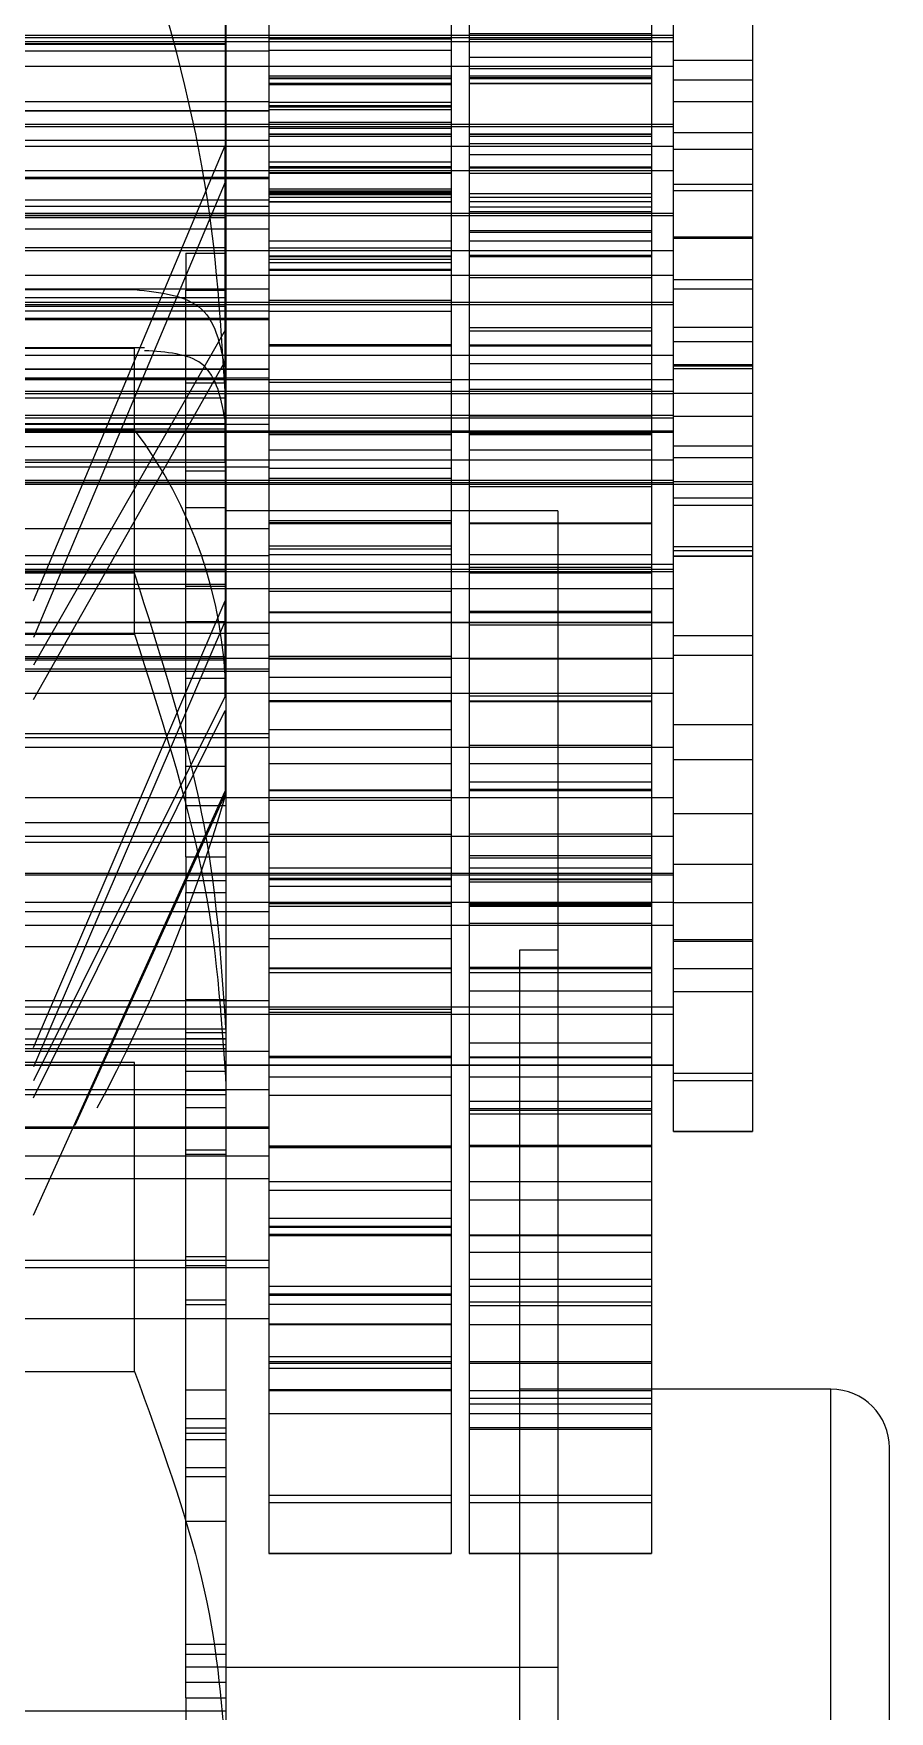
# Model space of a CAD drawing. Header units: metres. Extents: x 0 to 21025, y 0 to 14850.
# Drawn here: x 8634.15 to 8641.29, y 13106.65 to 13120.65 of the extents above; entities that cross this region are included whole.
import ezdxf

# ---------------------------------------------------------------- set-up
doc = ezdxf.new("R2010")
doc.units = ezdxf.units.M
doc.header["$LTSCALE"] = 25
doc.linetypes.add('HIDDEN2', pattern=[4.7625, 3.175, -1.5875])
doc.layers.add('ST1', color=7, linetype='HIDDEN2')

msp = doc.modelspace()

# ---------------------------------------------------------------- linework, layer by layer
at = {"layer": 'ST1'}
for p, q in [((8636.114, 13127.183), (8636.114, 13119.282)), ((8637.634, 13127.108), (8637.634, 13119.282)), ((8637.786, 13123.224), (8637.786, 13119.282)), ((8639.306, 13123.224), (8639.306, 13119.282)), ((8635.754, 13121.958), (8635.754, 13117.391)), ((8639.49, 13120.008), (8639.49, 13121.686)), ((8640.149, 13121.686), (8640.149, 13120.008)), ((8635.749, 13120.867), (8635.749, 13119.714)), ((8624.992, 13120.634), (8639.49, 13120.634)), ((8639.49, 13120.612), (8624.992, 13120.612)), ((8639.49, 13120.579), (8624.992, 13120.579)), ((8628.184, 13120.634), (8636.114, 13120.634)), ((8636.114, 13120.612), (8628.184, 13120.612)), ((8636.114, 13120.579), (8628.184, 13120.579)), ((8636.114, 13120.634), (8637.634, 13120.634)), ((8637.634, 13120.612), (8636.114, 13120.612)), ((8636.114, 13120.603), (8637.634, 13120.603)), ((8637.634, 13120.579), (8636.114, 13120.579)), ((8639.306, 13120.647), (8637.786, 13120.647)), ((8637.786, 13120.634), (8639.306, 13120.634)), ((8639.306, 13120.612), (8637.786, 13120.612)), ((8639.306, 13120.599), (8637.786, 13120.599)), ((8639.306, 13120.579), (8637.786, 13120.579)), ((8636.114, 13120.5), (8628.184, 13120.5)), ((8628.549, 13120.564), (8635.749, 13120.564)), ((8635.749, 13120.557), (8628.549, 13120.557)), ((8637.634, 13120.508), (8636.114, 13120.508)), ((8639.306, 13120.448), (8637.786, 13120.448)), ((8624.992, 13120.377), (8639.49, 13120.377)), ((8628.184, 13120.377), (8636.114, 13120.377)), ((8636.114, 13120.377), (8637.634, 13120.377)), ((8637.786, 13120.377), (8639.306, 13120.377)), ((8639.306, 13120.353), (8637.786, 13120.353)), ((8640.149, 13120.423), (8639.49, 13120.423)), ((8637.634, 13120.293), (8636.114, 13120.293)), ((8637.634, 13120.276), (8636.114, 13120.276)), ((8636.114, 13120.272), (8637.634, 13120.272)), ((8637.634, 13120.232), (8636.114, 13120.232)), ((8636.114, 13120.224), (8637.634, 13120.224)), ((8639.306, 13120.293), (8637.786, 13120.293)), ((8639.306, 13120.28), (8637.786, 13120.28)), ((8637.786, 13120.272), (8639.306, 13120.272)), ((8639.306, 13120.232), (8637.786, 13120.232)), ((8639.306, 13120.228), (8637.786, 13120.228)), ((8640.149, 13120.26), (8639.49, 13120.26)), ((8636.114, 13120.078), (8628.184, 13120.078)), ((8637.634, 13120.072), (8636.114, 13120.072)), ((8637.634, 13120.044), (8636.114, 13120.044)), ((8637.634, 13120.035), (8636.114, 13120.035)), ((8639.49, 13120.081), (8640.149, 13120.081)), ((8624.992, 13119.892), (8639.49, 13119.892)), ((8628.184, 13120.007), (8636.114, 13120.007)), ((8628.184, 13120.004), (8636.114, 13120.004)), ((8628.184, 13119.892), (8636.114, 13119.892)), ((8637.634, 13120.012), (8636.114, 13120.012)), ((8637.634, 13119.905), (8636.114, 13119.905)), ((8636.114, 13119.892), (8637.634, 13119.892)), ((8637.786, 13119.892), (8639.306, 13119.892)), ((8639.49, 13116.889), (8639.49, 13120.008)), ((8640.149, 13120.008), (8640.149, 13116.889)), ((8639.49, 13119.87), (8624.992, 13119.87)), ((8636.114, 13119.87), (8628.184, 13119.87)), ((8636.114, 13119.757), (8628.184, 13119.757)), ((8637.634, 13119.87), (8636.114, 13119.87)), ((8637.634, 13119.857), (8636.114, 13119.857)), ((8637.634, 13119.808), (8636.114, 13119.808)), ((8637.634, 13119.806), (8636.114, 13119.806)), ((8636.114, 13119.791), (8637.634, 13119.791)), ((8639.306, 13119.87), (8637.786, 13119.87)), ((8639.306, 13119.808), (8637.786, 13119.808)), ((8639.306, 13119.806), (8637.786, 13119.806)), ((8637.786, 13119.791), (8639.306, 13119.791)), ((8639.49, 13119.824), (8640.149, 13119.824)), ((8639.49, 13119.707), (8624.992, 13119.707)), ((8636.114, 13119.707), (8628.184, 13119.707)), ((8634.149, 13115.914), (8635.749, 13119.714)), ((8635.749, 13118.173), (8635.749, 13119.714)), ((8637.634, 13119.707), (8636.114, 13119.707)), ((8637.786, 13119.731), (8639.306, 13119.731)), ((8639.306, 13119.707), (8637.786, 13119.707)), ((8639.306, 13119.636), (8637.786, 13119.636)), ((8640.149, 13119.681), (8639.49, 13119.681)), ((8624.992, 13119.505), (8639.49, 13119.505)), ((8628.184, 13119.505), (8636.114, 13119.505)), ((8637.634, 13119.576), (8636.114, 13119.576)), ((8637.634, 13119.537), (8636.114, 13119.537)), ((8636.114, 13119.529), (8637.634, 13119.529)), ((8636.114, 13119.505), (8637.634, 13119.505)), ((8637.634, 13119.486), (8636.114, 13119.486)), ((8637.634, 13119.481), (8636.114, 13119.481)), ((8639.306, 13119.533), (8637.786, 13119.533)), ((8637.786, 13119.529), (8639.306, 13119.529)), ((8637.786, 13119.505), (8639.306, 13119.505)), ((8637.786, 13119.482), (8639.306, 13119.482)), ((8636.114, 13119.447), (8628.184, 13119.447)), ((8636.114, 13119.435), (8628.184, 13119.435)), ((8635.749, 13119.409), (8634.149, 13115.61)), ((8637.634, 13119.351), (8636.114, 13119.351)), ((8637.634, 13119.332), (8636.114, 13119.332)), ((8637.634, 13119.322), (8636.114, 13119.322)), ((8640.149, 13119.388), (8639.49, 13119.388)), ((8639.49, 13119.338), (8640.149, 13119.338)), ((8628.184, 13119.262), (8636.114, 13119.262)), ((8636.114, 13119.205), (8628.184, 13119.205)), ((8636.114, 13119.313), (8637.634, 13119.313)), ((8637.634, 13119.302), (8636.114, 13119.302)), ((8636.114, 13119.282), (8637.634, 13119.282)), ((8636.114, 13119.278), (8636.114, 13116.345)), ((8637.634, 13119.245), (8636.114, 13119.245)), ((8637.634, 13119.241), (8636.114, 13119.241)), ((8637.634, 13119.282), (8637.634, 13116.345)), ((8637.786, 13119.313), (8639.306, 13119.313)), ((8637.786, 13119.282), (8637.786, 13113.368)), ((8637.786, 13119.282), (8639.306, 13119.282)), ((8639.306, 13119.244), (8637.786, 13119.244)), ((8639.306, 13119.2), (8637.786, 13119.2)), ((8639.306, 13119.2), (8637.786, 13119.2)), ((8639.306, 13119.282), (8639.306, 13113.368)), ((8624.992, 13119.149), (8639.49, 13119.149)), ((8639.49, 13119.127), (8624.992, 13119.127)), ((8628.184, 13119.149), (8636.114, 13119.149)), ((8628.184, 13119.134), (8636.114, 13119.134)), ((8636.114, 13119.127), (8628.184, 13119.127)), ((8628.549, 13119.113), (8635.749, 13119.113)), ((8636.114, 13119.149), (8637.634, 13119.149)), ((8637.634, 13119.127), (8636.114, 13119.127)), ((8639.306, 13119.162), (8637.786, 13119.162)), ((8637.786, 13119.149), (8639.306, 13119.149)), ((8639.306, 13119.127), (8637.786, 13119.127)), ((8636.114, 13119.015), (8628.184, 13119.015)), ((8636.114, 13118.919), (8637.634, 13118.919)), ((8639.306, 13119.001), (8637.786, 13119.001)), ((8639.306, 13118.988), (8637.786, 13118.988)), ((8637.786, 13118.919), (8639.306, 13118.919)), ((8639.49, 13118.952), (8640.149, 13118.952)), ((8640.149, 13118.938), (8639.49, 13118.938)), ((8639.49, 13118.835), (8624.992, 13118.835)), ((8636.114, 13118.835), (8628.184, 13118.835)), ((8628.549, 13118.862), (8635.749, 13118.862)), ((8635.419, 13118.815), (8635.754, 13118.815)), ((8635.419, 13118.815), (8635.419, 13118.508)), ((8636.114, 13118.859), (8637.634, 13118.859)), ((8637.634, 13118.835), (8636.114, 13118.835)), ((8637.634, 13118.791), (8636.114, 13118.791)), ((8636.114, 13118.787), (8637.634, 13118.787)), ((8637.634, 13118.764), (8636.114, 13118.764)), ((8639.306, 13118.835), (8637.786, 13118.835)), ((8639.306, 13118.795), (8637.786, 13118.795)), ((8637.786, 13118.787), (8639.306, 13118.787)), ((8624.992, 13118.633), (8639.49, 13118.633)), ((8628.184, 13118.633), (8636.114, 13118.633)), ((8636.114, 13118.739), (8637.634, 13118.739)), ((8636.114, 13118.681), (8637.634, 13118.681)), ((8636.114, 13118.675), (8637.634, 13118.675)), ((8636.114, 13118.633), (8637.634, 13118.633)), ((8637.786, 13118.633), (8639.306, 13118.633)), ((8628.184, 13118.519), (8636.114, 13118.519)), ((8629.305, 13118.512), (8634.992, 13118.512)), ((8635.419, 13118.508), (8635.754, 13118.508)), ((8635.419, 13117.733), (8635.419, 13118.508)), ((8639.306, 13118.609), (8637.786, 13118.609)), ((8639.49, 13118.596), (8640.149, 13118.596)), ((8640.149, 13118.516), (8639.49, 13118.516)), ((8624.992, 13118.407), (8639.49, 13118.407)), ((8639.49, 13118.385), (8624.992, 13118.385)), ((8628.184, 13118.407), (8636.114, 13118.407)), ((8636.114, 13118.385), (8628.184, 13118.385)), ((8635.749, 13118.442), (8628.549, 13118.442)), ((8635.749, 13118.37), (8628.549, 13118.37)), ((8637.634, 13118.42), (8636.114, 13118.42)), ((8636.114, 13118.407), (8637.634, 13118.407)), ((8637.634, 13118.385), (8636.114, 13118.385)), ((8637.786, 13118.407), (8639.306, 13118.407)), ((8639.306, 13118.385), (8637.786, 13118.385)), ((8636.114, 13118.333), (8628.184, 13118.333)), ((8636.114, 13118.272), (8628.184, 13118.272)), ((8628.184, 13118.262), (8636.114, 13118.262)), ((8637.634, 13118.328), (8636.114, 13118.328)), ((8637.786, 13118.196), (8639.306, 13118.196)), ((8640.149, 13118.196), (8639.49, 13118.196)), ((8635.749, 13118.173), (8634.149, 13115.378)), ((8635.749, 13117.072), (8635.749, 13118.173)), ((8637.786, 13118.168), (8639.306, 13118.168)), ((8639.49, 13118.08), (8640.149, 13118.08)), ((8639.49, 13117.963), (8624.992, 13117.963)), ((8636.114, 13117.963), (8628.184, 13117.963)), ((8635.076, 13118.026), (8629.222, 13118.026)), ((8634.992, 13118.021), (8629.305, 13118.021)), ((8634.149, 13115.091), (8635.749, 13117.914)), ((8634.992, 13115.636), (8634.992, 13118.021)), ((8637.634, 13118.052), (8636.114, 13118.052)), ((8636.114, 13118.047), (8637.634, 13118.047)), ((8636.114, 13118.044), (8637.634, 13118.044)), ((8637.634, 13117.963), (8636.114, 13117.963)), ((8639.306, 13118.048), (8637.786, 13118.048)), ((8637.786, 13118.047), (8639.306, 13118.047)), ((8637.786, 13118.044), (8639.306, 13118.044)), ((8639.306, 13117.963), (8637.786, 13117.963)), ((8636.114, 13117.848), (8628.184, 13117.848)), ((8636.114, 13117.846), (8628.184, 13117.846)), ((8628.184, 13117.777), (8636.114, 13117.777)), ((8639.306, 13117.892), (8637.786, 13117.892)), ((8640.149, 13117.885), (8639.49, 13117.885)), ((8640.149, 13117.873), (8639.49, 13117.873)), ((8639.49, 13117.853), (8640.149, 13117.853)), ((8624.992, 13117.761), (8639.49, 13117.761)), ((8624.992, 13117.664), (8639.49, 13117.664)), ((8639.49, 13117.642), (8624.992, 13117.642)), ((8628.184, 13117.761), (8636.114, 13117.761)), ((8628.184, 13117.664), (8636.114, 13117.664)), ((8636.114, 13117.642), (8628.184, 13117.642)), ((8635.754, 13117.766), (8628.544, 13117.766)), ((8635.419, 13115.537), (8635.419, 13117.733)), ((8635.419, 13117.733), (8635.754, 13117.733)), ((8636.114, 13117.761), (8637.634, 13117.761)), ((8637.634, 13117.737), (8636.114, 13117.737)), ((8636.114, 13117.664), (8637.634, 13117.664)), ((8637.634, 13117.642), (8636.114, 13117.642)), ((8637.786, 13117.761), (8639.306, 13117.761)), ((8639.306, 13117.677), (8637.786, 13117.677)), ((8637.786, 13117.664), (8639.306, 13117.664)), ((8639.306, 13117.642), (8637.786, 13117.642)), ((8640.149, 13117.644), (8639.49, 13117.644)), ((8628.544, 13117.609), (8635.754, 13117.609)), ((8635.754, 13117.494), (8635.754, 13117.391)), ((8635.754, 13117.391), (8635.754, 13117.494)), ((8624.992, 13117.464), (8639.49, 13117.464)), ((8624.992, 13117.443), (8639.49, 13117.443)), ((8628.184, 13117.464), (8636.114, 13117.464)), ((8628.184, 13117.443), (8636.114, 13117.443)), ((8628.184, 13117.39), (8636.114, 13117.39)), ((8635.754, 13117.391), (8628.544, 13117.391)), ((8635.419, 13117.467), (8635.754, 13117.467)), ((8635.754, 13117.384), (8635.754, 13111.879)), ((8636.114, 13117.464), (8637.634, 13117.464)), ((8636.114, 13117.443), (8637.634, 13117.443)), ((8637.786, 13117.464), (8639.306, 13117.464)), ((8639.306, 13117.456), (8637.786, 13117.456)), ((8637.786, 13117.443), (8639.306, 13117.443)), ((8640.149, 13117.453), (8639.49, 13117.453)), ((8639.49, 13117.332), (8624.992, 13117.332)), ((8639.49, 13117.32), (8624.992, 13117.32)), ((8636.114, 13117.332), (8628.184, 13117.332)), ((8636.114, 13117.32), (8628.184, 13117.32)), ((8635.754, 13117.346), (8628.544, 13117.346)), ((8634.992, 13117.341), (8629.305, 13117.341)), ((8637.634, 13117.332), (8636.114, 13117.332)), ((8637.634, 13117.32), (8636.114, 13117.32)), ((8637.634, 13117.306), (8636.114, 13117.306)), ((8636.114, 13117.302), (8637.634, 13117.302)), ((8639.306, 13117.332), (8637.786, 13117.332)), ((8639.306, 13117.32), (8637.786, 13117.32)), ((8639.306, 13117.31), (8637.786, 13117.31)), ((8637.786, 13117.302), (8639.306, 13117.302)), ((8639.49, 13117.09), (8624.992, 13117.09)), ((8636.114, 13117.09), (8628.184, 13117.09)), ((8628.544, 13117.203), (8635.754, 13117.203)), ((8636.114, 13117.174), (8637.634, 13117.174)), ((8637.634, 13117.09), (8636.114, 13117.09)), ((8637.786, 13117.174), (8639.306, 13117.174)), ((8639.306, 13117.09), (8637.786, 13117.09)), ((8639.49, 13117.207), (8640.149, 13117.207)), ((8639.49, 13117.111), (8640.149, 13117.111)), ((8628.184, 13117.034), (8636.114, 13117.034)), ((8628.549, 13117.072), (8635.749, 13117.072)), ((8635.419, 13117), (8635.754, 13117)), ((8635.749, 13117.072), (8635.749, 13115.916)), ((8637.634, 13117.02), (8636.114, 13117.02)), ((8637.634, 13116.935), (8636.114, 13116.935)), ((8624.992, 13116.922), (8639.49, 13116.922)), ((8639.49, 13116.9), (8624.992, 13116.9)), ((8624.992, 13116.889), (8639.49, 13116.889)), ((8628.184, 13116.922), (8636.114, 13116.922)), ((8636.114, 13116.9), (8628.184, 13116.9)), ((8628.184, 13116.889), (8636.114, 13116.889)), ((8628.549, 13116.904), (8635.749, 13116.904)), ((8636.114, 13116.922), (8637.634, 13116.922)), ((8637.634, 13116.9), (8636.114, 13116.9)), ((8636.114, 13116.889), (8637.634, 13116.889)), ((8637.786, 13116.922), (8639.306, 13116.922)), ((8639.306, 13116.9), (8637.786, 13116.9)), ((8637.786, 13116.889), (8639.306, 13116.889)), ((8639.306, 13116.865), (8637.786, 13116.865)), ((8639.49, 13116.911), (8640.149, 13116.911)), ((8639.49, 13116.195), (8639.49, 13116.889)), ((8639.49, 13116.889), (8640.149, 13116.889)), ((8640.149, 13116.889), (8640.149, 13113.076)), ((8635.419, 13116.693), (8635.754, 13116.693)), ((8638.524, 13116.665), (8635.754, 13116.665)), ((8638.524, 13116.665), (8638.524, 13087.227)), ((8640.149, 13116.772), (8639.49, 13116.772)), ((8640.149, 13116.711), (8639.49, 13116.711)), ((8628.184, 13116.518), (8636.114, 13116.518)), ((8637.634, 13116.583), (8636.114, 13116.583)), ((8637.634, 13116.567), (8636.114, 13116.567)), ((8636.114, 13116.559), (8637.634, 13116.559)), ((8639.306, 13116.563), (8637.786, 13116.563)), ((8637.786, 13116.559), (8639.306, 13116.559)), ((8628.184, 13116.292), (8636.114, 13116.292)), ((8637.634, 13116.37), (8636.114, 13116.37)), ((8637.634, 13116.345), (8636.114, 13116.345)), ((8636.114, 13116.345), (8636.114, 13113.368)), ((8636.114, 13116.302), (8637.634, 13116.302)), ((8637.634, 13116.345), (8637.634, 13113.368)), ((8637.786, 13116.302), (8639.306, 13116.302)), ((8639.49, 13116.369), (8640.149, 13116.369)), ((8639.49, 13116.335), (8640.149, 13116.335)), ((8640.149, 13116.287), (8639.49, 13116.287)), ((8640.149, 13116.285), (8639.49, 13116.285)), ((8639.49, 13116.218), (8624.992, 13116.218)), ((8624.992, 13116.18), (8639.49, 13116.18)), ((8639.49, 13116.157), (8624.992, 13116.157)), ((8636.114, 13116.218), (8628.184, 13116.218)), ((8628.184, 13116.18), (8636.114, 13116.18)), ((8636.114, 13116.157), (8628.184, 13116.157)), ((8628.549, 13116.166), (8635.749, 13116.166)), ((8634.992, 13116.146), (8629.305, 13116.146)), ((8637.634, 13116.218), (8636.114, 13116.218)), ((8636.114, 13116.18), (8637.634, 13116.18)), ((8637.634, 13116.157), (8636.114, 13116.157)), ((8639.306, 13116.218), (8637.786, 13116.218)), ((8639.306, 13116.192), (8637.786, 13116.192)), ((8637.786, 13116.18), (8639.306, 13116.18)), ((8639.306, 13116.157), (8637.786, 13116.157)), ((8639.306, 13116.147), (8637.786, 13116.147)), ((8639.49, 13113.076), (8639.49, 13116.195)), ((8624.992, 13116.017), (8639.49, 13116.017)), ((8628.184, 13116.017), (8636.114, 13116.017)), ((8628.549, 13116.053), (8635.749, 13116.053)), ((8635.419, 13116.038), (8635.754, 13116.038)), ((8636.114, 13116.017), (8637.634, 13116.017)), ((8637.634, 13115.992), (8636.114, 13115.992)), ((8637.786, 13116.017), (8639.306, 13116.017)), ((8634.149, 13112.187), (8635.749, 13115.916)), ((8635.749, 13115.12), (8635.749, 13115.916)), ((8637.634, 13115.821), (8636.114, 13115.821)), ((8636.114, 13115.817), (8637.634, 13115.817)), ((8639.306, 13115.825), (8637.786, 13115.825)), ((8637.786, 13115.817), (8639.306, 13115.817)), ((8639.49, 13115.733), (8624.992, 13115.733)), ((8639.49, 13115.731), (8624.992, 13115.731)), ((8636.114, 13115.733), (8628.184, 13115.733)), ((8636.114, 13115.731), (8628.184, 13115.731)), ((8635.749, 13115.748), (8634.149, 13112.028)), ((8635.419, 13115.742), (8635.754, 13115.742)), ((8637.634, 13115.733), (8636.114, 13115.733)), ((8637.634, 13115.731), (8636.114, 13115.731)), ((8639.306, 13115.733), (8637.786, 13115.733)), ((8639.306, 13115.731), (8637.786, 13115.731)), ((8639.306, 13115.711), (8637.786, 13115.711)), ((8628.184, 13115.646), (8636.114, 13115.646)), ((8628.184, 13115.549), (8636.114, 13115.549)), ((8629.305, 13115.636), (8634.992, 13115.636)), ((8635.419, 13115.271), (8635.419, 13115.537)), ((8639.49, 13115.626), (8640.149, 13115.626)), ((8624.992, 13115.437), (8639.49, 13115.437)), ((8628.184, 13115.437), (8636.114, 13115.437)), ((8628.549, 13115.45), (8635.749, 13115.45)), ((8628.549, 13115.422), (8635.749, 13115.422)), ((8637.634, 13115.45), (8636.114, 13115.45)), ((8636.114, 13115.437), (8637.634, 13115.437)), ((8636.114, 13115.43), (8637.634, 13115.43)), ((8637.786, 13115.437), (8639.306, 13115.437)), ((8637.786, 13115.43), (8639.306, 13115.43)), ((8639.49, 13115.463), (8640.149, 13115.463)), ((8628.184, 13115.349), (8636.114, 13115.349)), ((8628.184, 13115.328), (8636.114, 13115.328)), ((8635.419, 13115.271), (8635.754, 13115.271)), ((8635.419, 13113.778), (8635.419, 13115.271)), ((8637.634, 13115.275), (8636.114, 13115.275)), ((8624.992, 13115.145), (8639.49, 13115.145)), ((8628.184, 13115.145), (8636.114, 13115.145)), ((8635.749, 13115.12), (8634.149, 13111.911)), ((8636.114, 13115.145), (8637.634, 13115.145)), ((8637.786, 13115.145), (8639.306, 13115.145)), ((8639.306, 13115.12), (8637.786, 13115.12)), ((8634.149, 13111.769), (8635.749, 13115.001)), ((8635.749, 13115.001), (8635.749, 13114.328)), ((8637.634, 13115.082), (8636.114, 13115.082)), ((8636.114, 13115.074), (8637.634, 13115.074)), ((8639.306, 13115.078), (8637.786, 13115.078)), ((8637.786, 13115.074), (8639.306, 13115.074)), ((8637.634, 13114.839), (8636.114, 13114.839)), ((8639.49, 13114.884), (8640.149, 13114.884)), ((8624.992, 13114.695), (8639.49, 13114.695)), ((8628.184, 13114.807), (8636.114, 13114.807)), ((8628.184, 13114.774), (8636.114, 13114.774)), ((8628.184, 13114.695), (8636.114, 13114.695)), ((8636.114, 13114.695), (8637.634, 13114.695)), ((8639.306, 13114.707), (8637.786, 13114.707)), ((8637.786, 13114.695), (8639.306, 13114.695)), ((8636.114, 13114.558), (8637.634, 13114.558)), ((8637.786, 13114.558), (8639.306, 13114.558)), ((8639.49, 13114.591), (8640.149, 13114.591)), ((8635.419, 13114.535), (8635.754, 13114.535)), ((8634.149, 13110.79), (8635.749, 13114.328)), ((8635.749, 13114.303), (8634.492, 13111.538)), ((8635.749, 13114.281), (8635.749, 13114.328)), ((8637.634, 13114.336), (8636.114, 13114.336)), ((8636.114, 13114.332), (8637.634, 13114.332)), ((8639.306, 13114.403), (8637.786, 13114.403)), ((8639.306, 13114.34), (8637.786, 13114.34)), ((8637.786, 13114.332), (8639.306, 13114.332)), ((8624.992, 13114.273), (8639.49, 13114.273)), ((8628.184, 13114.273), (8636.114, 13114.273)), ((8635.419, 13114.207), (8635.754, 13114.207)), ((8636.114, 13114.273), (8637.634, 13114.273)), ((8637.634, 13114.248), (8636.114, 13114.248)), ((8637.786, 13114.273), (8639.306, 13114.273)), ((8639.49, 13114.141), (8640.149, 13114.141)), ((8628.184, 13114.065), (8636.114, 13114.065)), ((8624.992, 13113.952), (8639.49, 13113.952)), ((8628.184, 13113.952), (8636.114, 13113.952)), ((8628.184, 13113.902), (8636.114, 13113.902)), ((8637.634, 13113.965), (8636.114, 13113.965)), ((8636.114, 13113.952), (8637.634, 13113.952)), ((8639.306, 13113.967), (8637.786, 13113.967)), ((8637.786, 13113.952), (8639.306, 13113.952)), ((8635.419, 13113.778), (8635.419, 13113.482)), ((8635.419, 13113.778), (8635.754, 13113.778)), ((8639.306, 13113.788), (8637.786, 13113.788)), ((8639.306, 13113.769), (8637.786, 13113.769)), ((8639.49, 13113.719), (8640.149, 13113.719)), ((8624.992, 13113.642), (8639.49, 13113.642)), ((8624.992, 13113.63), (8639.49, 13113.63)), ((8628.184, 13113.642), (8636.114, 13113.642)), ((8628.184, 13113.63), (8636.114, 13113.63)), ((8635.419, 13113.582), (8635.754, 13113.582)), ((8636.114, 13113.686), (8637.634, 13113.686)), ((8636.114, 13113.642), (8637.634, 13113.642)), ((8636.114, 13113.63), (8637.634, 13113.63)), ((8637.634, 13113.597), (8636.114, 13113.597)), ((8636.114, 13113.589), (8637.634, 13113.589)), ((8637.786, 13113.686), (8639.306, 13113.686)), ((8637.786, 13113.642), (8639.306, 13113.642)), ((8637.786, 13113.63), (8639.306, 13113.63)), ((8639.306, 13113.593), (8637.786, 13113.593)), ((8639.306, 13113.589), (8637.786, 13113.589)), ((8637.786, 13113.589), (8639.306, 13113.589)), ((8635.419, 13113.482), (8635.754, 13113.482)), ((8635.419, 13112.59), (8635.419, 13113.482)), ((8637.634, 13113.531), (8636.114, 13113.531)), ((8639.306, 13113.568), (8637.786, 13113.568)), ((8624.992, 13113.4), (8639.49, 13113.4)), ((8628.184, 13113.4), (8636.114, 13113.4)), ((8628.184, 13113.322), (8636.114, 13113.322)), ((8636.114, 13113.4), (8637.634, 13113.4)), ((8636.114, 13113.389), (8637.634, 13113.389)), ((8636.114, 13113.368), (8636.114, 13109.555)), ((8636.114, 13113.368), (8637.634, 13113.368)), ((8637.634, 13113.368), (8637.634, 13109.555)), ((8637.786, 13113.4), (8639.306, 13113.4)), ((8637.786, 13113.389), (8639.306, 13113.389)), ((8639.306, 13113.376), (8637.786, 13113.376)), ((8637.786, 13113.368), (8637.786, 13111.662)), ((8637.786, 13113.368), (8639.306, 13113.368)), ((8639.306, 13113.368), (8639.306, 13111.662)), ((8639.49, 13113.399), (8640.149, 13113.399)), ((8624.992, 13113.21), (8639.49, 13113.21)), ((8628.184, 13113.21), (8636.114, 13113.21)), ((8636.114, 13113.21), (8637.634, 13113.21)), ((8639.306, 13113.222), (8637.786, 13113.222)), ((8637.786, 13113.21), (8639.306, 13113.21)), ((8628.184, 13113.03), (8636.114, 13113.03)), ((8637.634, 13113.095), (8636.114, 13113.095)), ((8639.49, 13113.088), (8640.149, 13113.088)), ((8639.49, 13111.488), (8639.49, 13113.076)), ((8639.49, 13113.076), (8640.149, 13113.076)), ((8640.149, 13113.076), (8640.149, 13111.488)), ((8638.205, 13113.001), (8638.205, 13089.082)), ((8638.524, 13113.001), (8638.205, 13113.001)), ((8637.634, 13112.851), (8636.114, 13112.851)), ((8636.114, 13112.847), (8637.634, 13112.847)), ((8636.114, 13112.814), (8637.634, 13112.814)), ((8639.306, 13112.855), (8637.786, 13112.855)), ((8637.786, 13112.847), (8639.306, 13112.847)), ((8637.786, 13112.814), (8639.306, 13112.814)), ((8639.49, 13112.847), (8640.149, 13112.847)), ((8639.306, 13112.659), (8637.786, 13112.659)), ((8639.49, 13112.656), (8640.149, 13112.656)), ((8624.992, 13112.528), (8639.49, 13112.528)), ((8624.992, 13112.467), (8639.49, 13112.467)), ((8628.184, 13112.58), (8636.114, 13112.58)), ((8628.184, 13112.528), (8636.114, 13112.528)), ((8628.184, 13112.467), (8636.114, 13112.467)), ((8635.419, 13112.264), (8635.419, 13112.59)), ((8635.419, 13112.59), (8635.754, 13112.59)), ((8636.114, 13112.528), (8637.634, 13112.528)), ((8637.634, 13112.504), (8636.114, 13112.504)), ((8637.634, 13112.48), (8636.114, 13112.48)), ((8636.114, 13112.467), (8637.634, 13112.467)), ((8637.786, 13112.528), (8639.306, 13112.528)), ((8637.786, 13112.467), (8639.306, 13112.467)), ((8635.756, 13112.341), (8628.541, 13112.341)), ((8635.754, 13112.258), (8628.544, 13112.258)), ((8635.754, 13112.209), (8628.544, 13112.209)), ((8628.544, 13112.181), (8635.754, 13112.181)), ((8635.419, 13112.313), (8635.754, 13112.313)), ((8635.419, 13112.264), (8635.754, 13112.264)), ((8635.419, 13111.334), (8635.419, 13112.264)), ((8639.306, 13112.223), (8637.786, 13112.223)), ((8624.992, 13112.043), (8639.49, 13112.043)), ((8624.992, 13112.041), (8639.49, 13112.041)), ((8628.184, 13112.158), (8636.114, 13112.158)), ((8628.184, 13112.043), (8636.114, 13112.043)), ((8628.184, 13112.041), (8636.114, 13112.041)), ((8634.992, 13112.062), (8629.305, 13112.062)), ((8634.992, 13109.485), (8634.992, 13112.062)), ((8637.634, 13112.112), (8636.114, 13112.112)), ((8636.114, 13112.105), (8637.634, 13112.105)), ((8636.114, 13112.043), (8637.634, 13112.043)), ((8636.114, 13112.041), (8637.634, 13112.041)), ((8639.306, 13112.108), (8637.786, 13112.108)), ((8637.786, 13112.105), (8639.306, 13112.105)), ((8637.786, 13112.043), (8639.306, 13112.043)), ((8637.786, 13112.041), (8639.306, 13112.041)), ((8635.419, 13111.99), (8635.754, 13111.99)), ((8636.114, 13111.942), (8637.634, 13111.942)), ((8637.786, 13111.942), (8639.306, 13111.942)), ((8639.49, 13111.975), (8640.149, 13111.975)), ((8639.49, 13111.914), (8640.149, 13111.914)), ((8628.184, 13111.837), (8636.114, 13111.837)), ((8635.754, 13111.792), (8628.544, 13111.792)), ((8635.419, 13111.832), (8635.754, 13111.832)), ((8635.754, 13111.879), (8635.754, 13111.792)), ((8635.754, 13111.792), (8635.754, 13106.155)), ((8637.634, 13111.787), (8636.114, 13111.787)), ((8635.419, 13111.688), (8635.754, 13111.688)), ((8639.306, 13111.737), (8637.786, 13111.737)), ((8639.306, 13111.677), (8637.786, 13111.677)), ((8639.306, 13111.662), (8637.786, 13111.662)), ((8637.786, 13111.662), (8637.786, 13109.555)), ((8639.306, 13111.632), (8637.786, 13111.632)), ((8639.306, 13111.662), (8639.306, 13109.555)), ((8628.184, 13111.527), (8636.114, 13111.527)), ((8628.184, 13111.515), (8636.114, 13111.515)), ((8639.49, 13111.49), (8640.149, 13111.49)), ((8639.49, 13111.488), (8640.149, 13111.488)), ((8635.419, 13111.334), (8635.754, 13111.334)), ((8635.419, 13111.298), (8635.419, 13111.334)), ((8637.634, 13111.366), (8636.114, 13111.366)), ((8636.114, 13111.362), (8637.634, 13111.362)), ((8637.634, 13111.351), (8636.114, 13111.351)), ((8639.306, 13111.37), (8637.786, 13111.37)), ((8637.786, 13111.362), (8639.306, 13111.362)), ((8628.184, 13111.285), (8636.114, 13111.285)), ((8635.419, 13111.298), (8635.754, 13111.298)), ((8635.419, 13110.368), (8635.419, 13111.298)), ((8628.184, 13111.095), (8636.114, 13111.095)), ((8636.114, 13111.07), (8637.634, 13111.07)), ((8637.786, 13111.07), (8639.306, 13111.07)), ((8637.634, 13110.995), (8636.114, 13110.995)), ((8639.306, 13110.915), (8637.786, 13110.915)), ((8637.634, 13110.76), (8636.114, 13110.76)), ((8637.634, 13110.694), (8636.114, 13110.694)), ((8637.634, 13110.686), (8636.114, 13110.686)), ((8637.634, 13110.627), (8636.114, 13110.627)), ((8636.114, 13110.62), (8637.634, 13110.62)), ((8639.306, 13110.623), (8637.786, 13110.623)), ((8637.786, 13110.62), (8639.306, 13110.62)), ((8628.184, 13110.413), (8636.114, 13110.413)), ((8635.419, 13110.443), (8635.754, 13110.443)), ((8635.419, 13110.368), (8635.754, 13110.368)), ((8635.419, 13110.045), (8635.419, 13110.368)), ((8639.306, 13110.479), (8637.786, 13110.479)), ((8628.184, 13110.352), (8636.114, 13110.352)), ((8639.306, 13110.252), (8637.786, 13110.252)), ((8635.419, 13110.083), (8635.754, 13110.083)), ((8636.114, 13110.198), (8637.634, 13110.198)), ((8637.634, 13110.13), (8636.114, 13110.13)), ((8637.634, 13110.12), (8636.114, 13110.12)), ((8637.786, 13110.198), (8639.306, 13110.198)), ((8635.419, 13110.045), (8635.754, 13110.045)), ((8635.419, 13108.97), (8635.419, 13110.045)), ((8637.634, 13110.043), (8636.114, 13110.043)), ((8639.306, 13110.064), (8637.786, 13110.064)), ((8639.306, 13110.033), (8637.786, 13110.033)), ((8628.184, 13109.928), (8636.114, 13109.928)), ((8628.184, 13109.926), (8636.114, 13109.926)), ((8637.634, 13109.881), (8636.114, 13109.881)), ((8636.114, 13109.877), (8637.634, 13109.877)), ((8637.786, 13109.877), (8639.306, 13109.877)), ((8637.634, 13109.607), (8636.114, 13109.607)), ((8636.114, 13109.567), (8637.634, 13109.567)), ((8636.114, 13109.555), (8636.114, 13109.326)), ((8636.114, 13109.555), (8637.634, 13109.555)), ((8637.634, 13109.555), (8637.634, 13109.326)), ((8637.786, 13109.567), (8637.786, 13107.966)), ((8637.786, 13109.567), (8639.306, 13109.567)), ((8637.786, 13109.555), (8639.306, 13109.555)), ((8639.306, 13109.567), (8639.306, 13107.966)), ((8629.305, 13109.485), (8634.992, 13109.485)), ((8637.634, 13109.51), (8636.114, 13109.51)), ((8635.419, 13109.332), (8635.754, 13109.332)), ((8637.634, 13109.331), (8636.114, 13109.331)), ((8637.634, 13109.326), (8636.114, 13109.326)), ((8636.114, 13109.326), (8636.114, 13107.966)), ((8636.114, 13109.325), (8637.634, 13109.325)), ((8637.634, 13109.326), (8637.634, 13107.966)), ((8637.786, 13109.325), (8639.306, 13109.325)), ((8639.306, 13109.259), (8637.786, 13109.259)), ((8640.805, 13109.336), (8638.205, 13109.336)), ((8640.805, 13090.937), (8640.805, 13109.336)), ((8640.805, 13097.121), (8640.805, 13109.336)), ((8636.114, 13109.135), (8637.634, 13109.135)), ((8639.306, 13109.212), (8637.786, 13109.212)), ((8637.786, 13109.135), (8639.306, 13109.135)), ((8635.419, 13109.093), (8635.754, 13109.093)), ((8635.419, 13109.015), (8635.754, 13109.015)), ((8635.419, 13108.61), (8635.419, 13108.97)), ((8635.419, 13108.97), (8635.754, 13108.97)), ((8639.306, 13109.015), (8637.786, 13109.015)), ((8639.306, 13109), (8637.786, 13109)), ((8635.419, 13108.918), (8635.754, 13108.918)), ((8641.294, 13091.185), (8641.294, 13108.848)), ((8635.419, 13108.683), (8635.754, 13108.683)), ((8635.419, 13108.61), (8635.754, 13108.61)), ((8635.419, 13107.21), (8635.419, 13108.61)), ((8636.114, 13108.453), (8637.634, 13108.453)), ((8637.786, 13108.453), (8639.306, 13108.453)), ((8636.114, 13108.392), (8637.634, 13108.392)), ((8637.786, 13108.392), (8639.306, 13108.392)), ((8635.419, 13108.236), (8635.754, 13108.236)), ((8636.114, 13107.968), (8637.634, 13107.968)), ((8636.114, 13107.966), (8637.634, 13107.966)), ((8637.786, 13107.968), (8639.306, 13107.968)), ((8637.786, 13107.966), (8639.306, 13107.966)), ((8635.419, 13107.21), (8635.754, 13107.21)), ((8635.419, 13106.763), (8635.419, 13107.21)), ((8635.419, 13107.126), (8635.754, 13107.126)), ((8635.419, 13107.021), (8635.754, 13107.021)), ((8638.524, 13107.015), (8635.754, 13107.015)), ((8635.419, 13106.894), (8635.754, 13106.894)), ((8635.419, 13106.763), (8635.754, 13106.763)), ((8635.419, 13106.763), (8635.419, 13106.061)), ((8635.754, 13106.651), (8628.544, 13106.651))]:
    msp.add_line(p, q, dxfattribs=at)
for centre, radius, start, end in [((8631.996, 13115.071), 3.759, 1.1639, 37.1484), ((8622.796, 13118.087), 13.5, 331.6836, 343.6272), ((8640.805, 13108.848), 0.489, 0, 90)]:
    msp.add_arc(centre, radius, start, end, dxfattribs=at)
for points, knots in [([(8634.992, 13121.728), (8635.208, 13120.99), (8635.64, 13119.515), (8635.716, 13118.167), (8635.754, 13117.494)], [0, 0, 0, 0, 0.500513, 1, 1, 1, 1]), ([(8634.992, 13118.512), (8635.208, 13118.489), (8635.64, 13118.444), (8635.716, 13118.018), (8635.754, 13117.806)], [0, 0, 0, 0, 0.500133, 1, 1, 1, 1]), ([(8635.754, 13117.384), (8635.718, 13117.588), (8635.653, 13117.965), (8635.257, 13117.99), (8635.076, 13118.002)], [0, 0, 0, 0, 0.540002, 1, 1, 1, 1]), ([(8635.754, 13112.347), (8635.716, 13112.933), (8635.641, 13114.107), (8635.208, 13115.466), (8634.992, 13116.146)], [0, 0, 0, 0, 0.499098, 1, 1, 1, 1]), ([(8634.992, 13115.636), (8635.208, 13114.962), (8635.64, 13113.615), (8635.716, 13112.458), (8635.754, 13111.879)], [0, 0, 0, 0, 0.500372, 1, 1, 1, 1]), ([(8634.992, 13109.485), (8635.208, 13108.889), (8635.64, 13107.699), (8635.716, 13106.751), (8635.754, 13106.277)], [0, 0, 0, 0, 0.500534, 1, 1, 1, 1])]:
    msp.add_open_spline(points, degree=3, knots=knots, dxfattribs=at)

doc.saveas('drawing.dxf')
